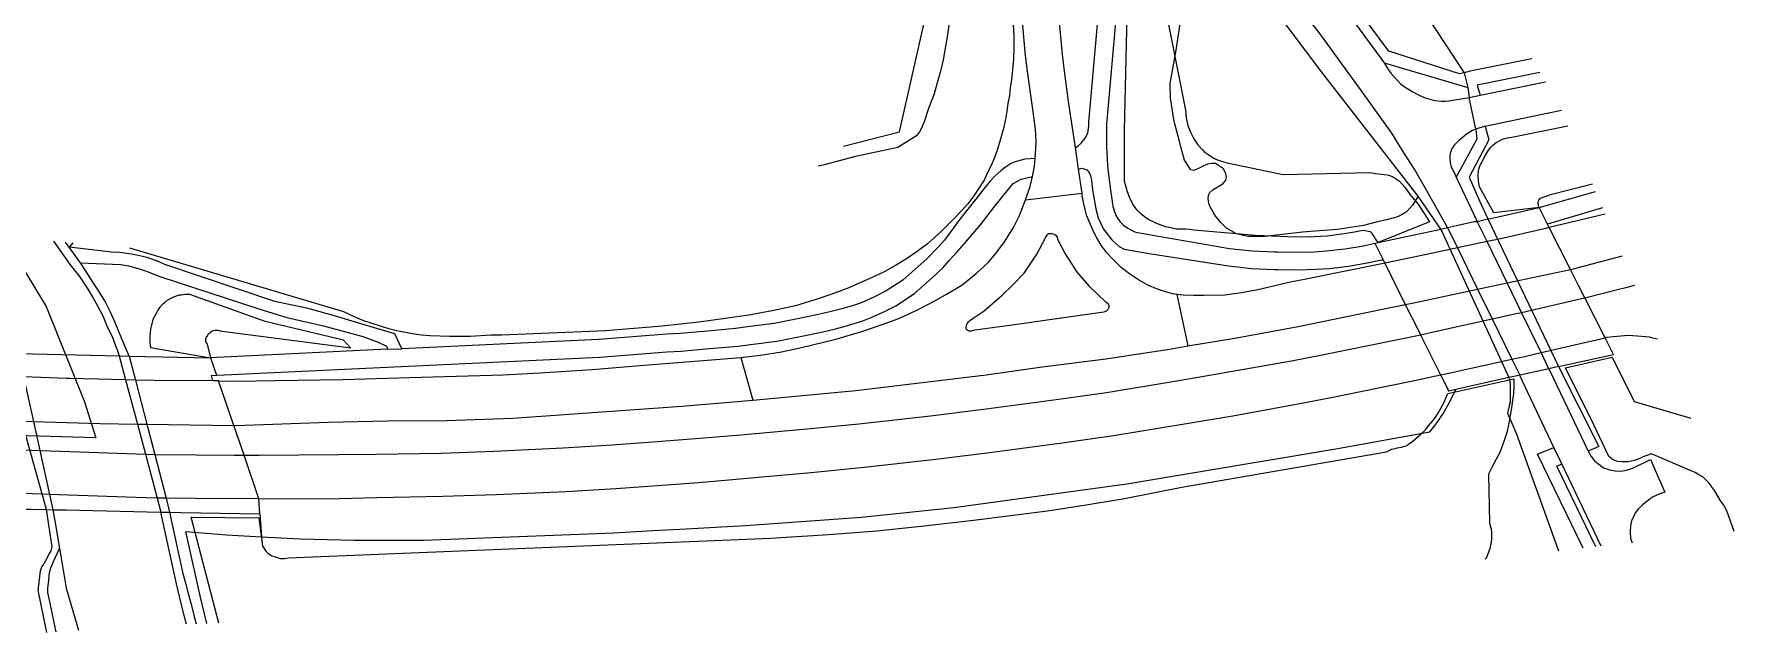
# Model space of a CAD drawing. Header units: millimetres. Extents: x 111502 to 977541, y 8702 to 1044108.
# Drawn here: x 973813.2 to 974101.5, y 472551.3 to 472653.2 of the extents above; entities that cross this region are included whole.
import ezdxf

# ---------------------------------------------------------------- set-up
doc = ezdxf.new("R2010")
doc.units = ezdxf.units.MM
doc.header["$LTSCALE"] = 0.25
doc.layers.add('X HVSS Site Background', color=8, linetype='Continuous')

# ---------------------------------------------------------------- blocks, each defined once
blk = doc.blocks.new('OS MAP')
at = {"layer": 'X HVSS Site Background'}
for points in [[(487761.1, 237196.2), (487761.2, 237194.25), (487761.2, 237192.25), (487761.15, 237190.3), (487760.8, 237186.8), (487760.6, 237185.5), (487760.5, 237184.15), (487760.2, 237182.8), (487760, 237181.5), (487759.8, 237180.15), (487759.5, 237178.8), (487758.8, 237176.2), (487758.4, 237174.9), (487757.95, 237173.65), (487757.4, 237172.4), (487756.8, 237171.2), (487756.15, 237169.8), (487755.25, 237168.45), (487754.4, 237167.15), (487753.4, 237165.8), (487752.35, 237164.6), (487751.2, 237163.4), (487748.9, 237161.1), (487746.55, 237159), (487744.8, 237157.7), (487743, 237156.45), (487741.15, 237155.3), (487739.2, 237154.25), (487737.2, 237153.3), (487733.2, 237151.5), (487731.15, 237150.75), (487728, 237149.65), (487724.2, 237148.5), (487720.2, 237147.6), (487716.25, 237146.9), (487712.25, 237146.3), (487707.8, 237145.7), (487701.6, 237145), (487692, 237144.25), (487674.4, 237143.5), (487672.6, 237143.5), (487669, 237143.3), (487667.25, 237143.25), (487665.5, 237143.25), (487662.2, 237143.4), (487660.75, 237143.5), (487659.2, 237143.75), (487656.6, 237144.25), (487655.2, 237144.6), (487653.8, 237145), (487652.4, 237145.45), (487651, 237145.95), (487649.6, 237146.5), (487647.6, 237147.45), (487611.3, 237158.24)], [(487757.75, 237242.8), (487751.8, 237204.4), (487751.35, 237202), (487750.95, 237200), (487750.6, 237198), (487750.2, 237196.1), (487749.9, 237194.1), (487749.2, 237190.2), (487748.75, 237188.25), (487748.2, 237186.3), (487747.7, 237184.4), (487746.8, 237182.1), (487746, 237179.7), (487745.5, 237178.5), (487745.2, 237178), (487744.7, 237177.3), (487741.55, 237175.3), (487734.35, 237173.8), (487729.05, 237172.4), (487728.03, 237172.14)], [(487764.83, 237173.48), (487764.9, 237174.2), (487765, 237176.3), (487764.9, 237178.45), (487764.6, 237180.5), (487764.4, 237182.2), (487763.6, 237187.8), (487763.2, 237190.95), (487762.7, 237196.6), (487762.6, 237198), (487762.5, 237202.3), (487762.5, 237206.6), (487762.7, 237209.45), (487763, 237213), (487763.55, 237216.75), (487764.2, 237221.15), (487764.8, 237222.8), (487765.4, 237225.5), (487765.9, 237228.3), (487766.2, 237231.1), (487766.55, 237235.65)], [(487771.64, 237175.35), (487770.75, 237181.25), (487770.5, 237183.15), (487769.75, 237188.7), (487769.4, 237191.65), (487768.9, 237197.25), (487768.8, 237198.4), (487768.6, 237202.5), (487768.7, 237206.75), (487768.9, 237209.15), (487769.2, 237212.5), (487769.6, 237215.9), (487770.35, 237220.3), (487770.91, 237223.51), (487771.4, 237229.36), (487771.98, 237230.95), (487772.72, 237232.5), (487774.44, 237234.22)], [(487771.64, 237175.35), (487772.13, 237175.62), (487772.61, 237176.05), (487773.31, 237176.91), (487773.76, 237177.78), (487773.95, 237178.96), (487773.95, 237179.65), (487776, 237203.3), (487776.3, 237204.8), (487776.6, 237206.45), (487777.4, 237209.5), (487777.87, 237211.37), (487778.19, 237213.06), (487778.42, 237214.28), (487778.82, 237215.66), (487779.33, 237217.16), (487779.92, 237218.43), (487780.81, 237220.12), (487781.91, 237221.83), (487783.3, 237223.42), (487784.44, 237224.45), (487785.46, 237225.38), (487787.3, 237227.15)], [(487779, 237203), (487776.95, 237179.3), (487776.9, 237178.75), (487776.95, 237175.5), (487777.1, 237172.25), (487777.15, 237171.7), (487777.55, 237168.5), (487777.95, 237165.8), (487778, 237165.3), (487778.15, 237164.8), (487778.3, 237164.4), (487778.7, 237163.5), (487779.2, 237162.8), (487779.5, 237162.45), (487779.8, 237162.15), (487780.55, 237161.65), (487780.95, 237161.4), (487781.75, 237161), (487782.2, 237160.9), (487797.8, 237158.2), (487801.6, 237157.8), (487805.4, 237157.65), (487805.95, 237157.65), (487809.1, 237157.6), (487812.2, 237157.65), (487814.2, 237157.8), (487817.4, 237158.15), (487820.5, 237158.65), (487822.43, 237159.08)], [(487732.31, 237175.53), (487741.8, 237178), (487747.95, 237205), (487744.93, 237219.8)], [(487829.75, 237167.1), (487828.84, 237165.54), (487827.79, 237164.41), (487826.31, 237163.56), (487824.63, 237163.09), (487822.68, 237162.65), (487820.51, 237162.12), (487816.1, 237161.41), (487811.49, 237161.08), (487810.17, 237160.99), (487803.85, 237160.22), (487800.88, 237160.23), (487798.95, 237160.68), (487797.26, 237161.63), (487796.29, 237162.61), (487795.32, 237163.85), (487794.31, 237165.6), (487794.14, 237166.7), (487794.21, 237167.16), (487794.4, 237167.61), (487795.01, 237168.2), (487796.66, 237169.16), (487797.16, 237169.77), (487797.25, 237170.22), (487797.18, 237170.84), (487796.74, 237171.73), (487795.41, 237172.64), (487794.76, 237172.63), (487794.03, 237172.5), (487793.42, 237172.23), (487792.85, 237171.93), (487792.12, 237171.6), (487791.66, 237171.42), (487791.25, 237171.55), (487790.16, 237173.17), (487789.72, 237174.8), (487789.14, 237177.01), (487788.42, 237179.71), (487787.76, 237183.69), (487787.72, 237186.18), (487788.73, 237191.85), (487789.39, 237196.29)], [(487829.75, 237167.1), (487813.6, 237187.9), (487798.9, 237207.45), (487790.8, 237218)], [(487837.55, 237188), (487836.8, 237187.8), (487824.8, 237191.65), (487816.95, 237202.3), (487812.5, 237207.9), (487810.95, 237209.9), (487810.35, 237210.65), (487810.1, 237211.5), (487810.1, 237211.8), (487810.15, 237212.3), (487810.2, 237212.4), (487811.55, 237214.1), (487811.9, 237214.5), (487812.5, 237215), (487813.8, 237216.3), (487814.9, 237217.75), (487815.8, 237218.7)], [(487823, 237159.2), (487822.6, 237159.8), (487822.4, 237160), (487822.3, 237160.25), (487822, 237160.75), (487821.7, 237161), (487820.4, 237161.25), (487819, 237160.95), (487817.2, 237160.7), (487814.35, 237160.3), (487811, 237160.1), (487807.6, 237160.15), (487802.2, 237160.4), (487791.75, 237161.3), (487791, 237161.4), (487790.3, 237161.45), (487788.8, 237161.5), (487788.1, 237161.65), (487786.95, 237161.9), (487785.3, 237162.5), (487784.8, 237162.75), (487784.2, 237163), (487783.75, 237163.3), (487783.3, 237163.65), (487782.7, 237164.15), (487782.2, 237164.65), (487781.8, 237165.15), (487781.4, 237165.7), (487780.8, 237166.9), (487780.4, 237167.95), (487780, 237169.6), (487779.95, 237171.3), (487779.95, 237175.4), (487780, 237178.2), (487780.5, 237200.2)], [(487783.8, 237214.5), (487790.4, 237181.4), (487790.4, 237180.75), (487790.6, 237179.5), (487790.8, 237178.9), (487791.2, 237177.8), (487791.75, 237176.8), (487792.1, 237176.3), (487792.4, 237175.8), (487793.2, 237174.95), (487793.6, 237174.5), (487794.1, 237174.2), (487795, 237173.6), (487795.6, 237173.3), (487796.1, 237173.1), (487796.6, 237172.95), (487797.4, 237172.75), (487806.9, 237170.75), (487821.6, 237171.1), (487822.55, 237170.9), (487823.55, 237170.8), (487824, 237170.75), (487824.5, 237170.7), (487824.95, 237170.6), (487825.6, 237170.3), (487826.6, 237169.6), (487827.5, 237168.6), (487828.4, 237167.3), (487829.75, 237165.7), (487831.7, 237162.7), (487823, 237159.2)], [(487808.3, 237211.8), (487808.3, 237211.3), (487808.4, 237210.65), (487808.7, 237209.95), (487808.9, 237209.6), (487809.1, 237209.3), (487810.1, 237208), (487811.7, 237206), (487812.8, 237204.6), (487814, 237203.15), (487816.3, 237200.15), (487824, 237189.7)], [(487834.75, 237161.75), (487831, 237168.4), (487829.15, 237171.65), (487827.2, 237174.7), (487825.3, 237177.75), (487821.2, 237183.5), (487819.1, 237186.4), (487813.1, 237194.65), (487807.3, 237202.15), (487806.75, 237202.9), (487804.7, 237205.5), (487803, 237207.67)], [(487828.5, 237201.8), (487829.4, 237200.5), (487837.55, 237188)], [(487824, 237189.7), (487838.2, 237185.5)], [(487824, 237189.7), (487824.35, 237189.1), (487824.75, 237188.5), (487825.15, 237187.95), (487825.6, 237187.4), (487826.3, 237186.65), (487826.8, 237186.15), (487827.4, 237185.65), (487828.75, 237184.8), (487829.7, 237184.3), (487830.8, 237183.8), (487831.35, 237183.65), (487832.55, 237183.3), (487833.75, 237183.2), (487834.35, 237183.2), (487834.95, 237183.25), (487838.45, 237183.8)], [(487849.04, 237190.39), (487838.6, 237188.25), (487837.55, 237188)], [(487837.55, 237188), (487838.2, 237185.5)], [(487838.2, 237185.5), (487838.45, 237183.8)], [(487850.42, 237188.05), (487839.8, 237185.9), (487840.3, 237184.2)], [(487840.3, 237184.2), (487851.35, 237186.46)], [(487838.45, 237183.8), (487840.3, 237184.2)], [(487839.55, 237178.45), (487838.45, 237183.8)], [(487841.15, 237178.95), (487841.66, 237179.06), (487843.8, 237179.5), (487854.07, 237181.67)], [(487839.55, 237178.45), (487839, 237178.2), (487838, 237177.6), (487837.55, 237177.25), (487836.95, 237176.75), (487836.7, 237176.5), (487836.4, 237176.25), (487836.15, 237176), (487835.9, 237175.7), (487835.7, 237175.45), (487835.5, 237175.15), (487835.3, 237174.65), (487835.2, 237174.3), (487835.15, 237173.9), (487835.15, 237173.5), (487835.2, 237172.8), (487835.4, 237172), (487835.55, 237171.7), (487835.9, 237171.1), (487836.2, 237170.3)], [(487839.55, 237178.45), (487839.7, 237176.75), (487836.2, 237170.3)], [(487841.15, 237178.95), (487841.75, 237176.65), (487838.4, 237170.3), (487840.2, 237166.3), (487841.6, 237163.25)], [(487841.15, 237178.95), (487839.55, 237178.45)], [(487850.3, 237165.15), (487842.6, 237164.25), (487840.2, 237168.65), (487840, 237169.65), (487839.95, 237170.5), (487840, 237171.45), (487840.2, 237172), (487840.35, 237172.45), (487840.55, 237172.8), (487840.95, 237173.65), (487841.35, 237174.3), (487841.7, 237174.9), (487842.1, 237175.4), (487842.5, 237175.8), (487843, 237176.2), (487844.1, 237176.75), (487844.9, 237176.95), (487845.35, 237177), (487855.18, 237179.02)], [(487772.19, 237171.66), (487771.64, 237175.35)], [(487764.83, 237173.48), (487763.07, 237173.36), (487761.81, 237173.03), (487761.27, 237172.85), (487760.63, 237172.54), (487759.79, 237172.01), (487759, 237171.38), (487758.05, 237170.53), (487757.18, 237169.6), (487756.37, 237168.6), (487755.58, 237167.59), (487754.78, 237166.58), (487752.05, 237163.15), (487749.45, 237159.63), (487748.35, 237158.4), (487746.5, 237156.5), (487742.4, 237152.8), (487741.4, 237152.2), (487739.55, 237151), (487737.6, 237150), (487735.6, 237149.1), (487734.55, 237148.7), (487732.25, 237148), (487730, 237147.45), (487727.8, 237146.95), (487724.55, 237146.25), (487720.55, 237145.5), (487716.5, 237144.95), (487714, 237144.65), (487709.25, 237144.2), (487704.6, 237143.8), (487702.35, 237143.65), (487690.8, 237142.75), (487657.4, 237141.2)], [(487764.35, 237170.39), (487764.5, 237171), (487764.7, 237172.1), (487764.83, 237173.48)], [(487772.19, 237171.66), (487772.75, 237171.8), (487773.23, 237171.66), (487773.58, 237171.52), (487773.96, 237171.07), (487774.19, 237170.55), (487774.37, 237169.81), (487774.55, 237168.15), (487775.1, 237164.9), (487775.49, 237163.37), (487776.39, 237161.49), (487777.8, 237159.68), (487779.05, 237158.52), (487779.9, 237158.07), (487784.16, 237157.36), (487797.6, 237155.25), (487801.5, 237154.8), (487805.35, 237154.65), (487806, 237154.65), (487809.2, 237154.6), (487812.5, 237154.7), (487814.75, 237154.8), (487817.95, 237155.2), (487821.1, 237155.75), (487823.55, 237156.25), (487823.82, 237156.3)], [(487772.8, 237167.6), (487772.19, 237171.66)], [(487626.02, 237136.69), (487626.08, 237136.69), (487691, 237139.75), (487702.35, 237140.65), (487704.8, 237140.8), (487709.6, 237141.25), (487714.4, 237141.65), (487717, 237142), (487721, 237142.5), (487724.95, 237143.25), (487728.6, 237144), (487730.95, 237144.6), (487733.25, 237145.2), (487735.6, 237145.95), (487737, 237146.5), (487739.15, 237147.45), (487741.2, 237148.5), (487743.15, 237149.75), (487744.4, 237150.65), (487747.35, 237153.2), (487749.2, 237155), (487750.25, 237156.15), (487751.61, 237157.66), (487753.2, 237159.46), (487755.54, 237162.23), (487758, 237165.35), (487761.1, 237169.2), (487761.84, 237169.63), (487762.44, 237169.96), (487764.35, 237170.39)], [(487763.2, 237166.45), (487763.95, 237168.7), (487764.35, 237170.39)], [(487836.2, 237170.3), (487839.8, 237162.8)], [(487859.34, 237169.1), (487852, 237167.25), (487851.6, 237167.1), (487851.4, 237167), (487851.2, 237166.95), (487850.8, 237166.8), (487850.6, 237166.75), (487850.4, 237166.65), (487850.3, 237166.5), (487850.2, 237166.4), (487850.1, 237166.15), (487850, 237165.95), (487850.1, 237165.75), (487850.1, 237165.5), (487850.3, 237165.15)], [(487714.9, 237139.7), (487718.25, 237140.1), (487721.8, 237140.65), (487725.2, 237141.4), (487731, 237142.8), (487735.6, 237144.15), (487740, 237145.7), (487741.8, 237146.4), (487744.9, 237147.8), (487747.95, 237149.4), (487749.8, 237150.45), (487752.4, 237152), (487754.8, 237153.95), (487755.4, 237154.45), (487756.95, 237155.95), (487758.35, 237157.6), (487759.6, 237159.3), (487760.5, 237160.7), (487760.8, 237161.2), (487761.2, 237161.9), (487762.15, 237163.8), (487762.35, 237164.25), (487763.2, 237166.45)], [(487763.2, 237166.45), (487772.8, 237167.6)], [(487788.84, 237150.42), (487788.2, 237150.5), (487787.35, 237150.75), (487785.6, 237151.3), (487783.95, 237152), (487782.35, 237152.9), (487780.8, 237153.9), (487779.4, 237155), (487778.1, 237156.3), (487776.95, 237157.5), (487776.6, 237158), (487776.2, 237158.5), (487775.3, 237160), (487774.7, 237161.1), (487774, 237162.75), (487773.6, 237163.75), (487773.15, 237165.5), (487772.8, 237167.2), (487772.8, 237167.6)], [(487833.6, 237161.5), (487829.75, 237167.1)], [(487850.3, 237165.15), (487859.85, 237167.88)], [(487834.75, 237161.75), (487836.3, 237162.1), (487839.3, 237162.75), (487839.8, 237162.8)], [(487839.8, 237162.8), (487841.6, 237163.25)], [(487851.95, 237137.8), (487850.61, 237140.55), (487847.3, 237147.36), (487844.87, 237152.37), (487841.47, 237159.37), (487839.8, 237162.8)], [(487841.6, 237163.25), (487842.1, 237163.3), (487850.3, 237165.15)], [(487841.6, 237163.25), (487853.6, 237138.2)], [(487851.72, 237162.33), (487850.3, 237165.15)], [(487861.03, 237165.08), (487851.72, 237162.33)], [(487861.48, 237164.01), (487852.01, 237161.76)], [(487589.85, 237160.27), (487597.13, 237148.38), (487603.6, 237132.21), (487605.54, 237126.07), (487584.2, 237126.72), (487558.34, 237128.01), (487522.45, 237129.63), (487496.59, 237130.6), (487460.39, 237130.92), (487429.67, 237129.3), (487403.49, 237128.01), (487374.39, 237125.1), (487352.09, 237122.84), (487329.78, 237118.96), (487309.74, 237115.4), (487294.22, 237108.29), (487270.4, 237092.65)], [(487762.95, 237154), (487763.88, 237155.35), (487765.1, 237157.23), (487766.6, 237160.01), (487766.93, 237160.58), (487767.08, 237160.72), (487767.66, 237160.76), (487768.06, 237160.63), (487768.41, 237160.38), (487768.58, 237160.11), (487768.61, 237159.78), (487769.89, 237157.28), (487771.96, 237154.1), (487773.97, 237151.82), (487776.74, 237149.15), (487777.05, 237148.97), (487777.29, 237148.72), (487777.35, 237148.33), (487777.28, 237148.07), (487777.14, 237147.84), (487776.84, 237147.56), (487776.47, 237147.38), (487764.9, 237145.78), (487764.8, 237145.75), (487764.2, 237145.65), (487754.25, 237144.3), (487754, 237144.2), (487753.6, 237144.2), (487753.4, 237144.3), (487753.2, 237144.45), (487753.15, 237144.65), (487753.15, 237144.8), (487753.2, 237145), (487753.25, 237145.4), (487753.4, 237145.6), (487753.5, 237145.75), (487753.75, 237146), (487754.15, 237146.25), (487756.15, 237147.65), (487758, 237149.2), (487759.25, 237150.3), (487761, 237152), (487762.95, 237154)], [(487823, 237159.2), (487833.6, 237161.5)], [(487852.01, 237161.76), (487850.9, 237161.5), (487843.5, 237159.8), (487841.47, 237159.37), (487836.44, 237158.3), (487830.1, 237156.95), (487824.12, 237155.7)], [(487833.6, 237161.5), (487834.75, 237161.75)], [(487833.6, 237161.5), (487845.15, 237136.3)], [(487834.75, 237161.75), (487836.44, 237158.3), (487839.86, 237151.31), (487842.33, 237146.25), (487845.67, 237139.43), (487847, 237136.7)], [(487852.01, 237161.76), (487851.72, 237162.33)], [(487855.6, 237154.65), (487852.01, 237161.76)], [(487598.33, 237159.46), (487601.2, 237155.45), (487602.75, 237153.45), (487604.15, 237151.3), (487605, 237149.9), (487605.8, 237148.45), (487606.7, 237146.8), (487607.4, 237145.1), (487608.35, 237143.1), (487609.15, 237141), (487609.5, 237140)], [(487601, 237158.4), (487600.5, 237159.1), (487600.35, 237159.27)], [(487601.65, 237159.15), (487601, 237158.4)], [(487657.4, 237141.2), (487656.25, 237143.7), (487651.25, 237145.2), (487646.2, 237146.7), (487641.55, 237148), (487637.75, 237148.8), (487635.9, 237149.2), (487617.25, 237155.5), (487616.25, 237155.95), (487614.25, 237156.65), (487612.7, 237157), (487611.6, 237157.25), (487609.55, 237157.5), (487608.2, 237157.6), (487601, 237158.4)], [(487602.95, 237155.75), (487601, 237158.4)], [(487822.43, 237159.08), (487823, 237159.2)], [(487822.43, 237159.08), (487823.82, 237156.3)], [(487855.6, 237154.65), (487856.3, 237154.8), (487864.43, 237156.98)], [(487611.2, 237139.95), (487609.9, 237143), (487608.75, 237145.75), (487607.95, 237147.5), (487607.05, 237149.3), (487606.05, 237150.95), (487605.05, 237152.5), (487604, 237154.15), (487602.95, 237155.75)], [(487602.95, 237155.75), (487609.7, 237155.5), (487611.05, 237155.25), (487612.15, 237155), (487613.95, 237154.4), (487616.4, 237153.45), (487633.2, 237147.95), (487637.9, 237146.5), (487644.15, 237145.1), (487650.8, 237143.3), (487653.4, 237142.3), (487654.8, 237141.65), (487655, 237141.1)], [(487824.12, 237155.7), (487823.9, 237155.65), (487812.15, 237153.3), (487810.8, 237153), (487808.1, 237152.5), (487802.6, 237151.2), (487799.8, 237150.7), (487797, 237150.3), (487793.4, 237150.2), (487791.7, 237150.2), (487789.9, 237150.3), (487788.84, 237150.42)], [(487823.82, 237156.3), (487824.12, 237155.7)], [(487824.12, 237155.7), (487827.6, 237148.71)], [(487827.6, 237148.71), (487828.75, 237148.95), (487839.86, 237151.31), (487844.87, 237152.37), (487855.6, 237154.65)], [(487858.03, 237149.84), (487856.97, 237151.93), (487855.6, 237154.65)], [(487858.03, 237149.84), (487863.6, 237151.25), (487865.01, 237151.6), (487866.52, 237151.98)], [(487648.8, 237141.3), (487647.55, 237142.65), (487634.25, 237145.8), (487621.5, 237150.4), (487620.6, 237150.4), (487620.05, 237150.3), (487619.6, 237150.3), (487618.8, 237150), (487618.35, 237149.8), (487617.6, 237149.4), (487617.2, 237149), (487616.8, 237148.65), (487616.4, 237148.25), (487616.05, 237147.75), (487615.8, 237147.3), (487615.5, 237146.65), (487615.2, 237146.15), (487614.8, 237144.5), (487614.7, 237143.4), (487614.7, 237142.25), (487614.8, 237141.4), (487625, 237139.65)], [(487788.84, 237150.42), (487790.71, 237141.67)], [(487790.71, 237141.67), (487798.7, 237143), (487809.4, 237144.95), (487827.6, 237148.71)], [(487827.6, 237148.71), (487829.75, 237144.42), (487830.18, 237143.55)], [(487830.18, 237143.55), (487832.6, 237144.1), (487842.33, 237146.25), (487846.15, 237147.1), (487847.3, 237147.36), (487857.5, 237149.7), (487858.03, 237149.84)], [(487861.47, 237143.04), (487858.03, 237149.84)], [(487648.8, 237141.3), (487626.95, 237144.1), (487626.7, 237144.2), (487626.5, 237144.25), (487626.2, 237144.3), (487625.75, 237144.3), (487625.5, 237144.25), (487625.25, 237144.15), (487624.95, 237143.95), (487624.8, 237143.8), (487624.6, 237143.7), (487624.4, 237143.3), (487624.25, 237143.2), (487624.15, 237142.8), (487624.15, 237142.65), (487624.2, 237142.25), (487624.4, 237142), (487625, 237139.65)], [(487630.66, 237123.15), (487633.25, 237123.15), (487646.75, 237123.25), (487653, 237123.3), (487664.15, 237123.5), (487673, 237123.8), (487684.8, 237124.4), (487693.05, 237124.9), (487700, 237125.4), (487707.2, 237125.95), (487714.9, 237126.6), (487726.75, 237127.65), (487734.95, 237128.45), (487747.05, 237129.8), (487756.5, 237131), (487768.4, 237132.6), (487776.9, 237133.8), (487789.2, 237135.8), (487797, 237137.15), (487808.3, 237139.15), (487813.5, 237140.15), (487829.95, 237143.5), (487830.18, 237143.55)], [(487830.18, 237143.55), (487833.57, 237136.77)], [(487833.57, 237136.77), (487834.2, 237136.9), (487845.67, 237139.43), (487847.8, 237139.9), (487850.61, 237140.55), (487859, 237142.5), (487860.3, 237142.75), (487861.47, 237143.04)], [(487870.36, 237142.83), (487869.6, 237143), (487869, 237143.15), (487866.97, 237143.32), (487865.4, 237143.45), (487863.55, 237143.3), (487861.7, 237143.1), (487861.47, 237143.04)], [(487862.9, 237140.2), (487861.93, 237142.13), (487861.47, 237143.04)], [(487597.14, 237113.93), (487589.75, 237140.45)], [(487592.4, 237140.4), (487593.28, 237136.41), (487594.95, 237128.85), (487596.03, 237123.94), (487597.68, 237116.46), (487598.25, 237113.9)], [(487592.4, 237140.4), (487609.5, 237140)], [(487609.5, 237140), (487610.59, 237135.92), (487612.58, 237128.41), (487613.94, 237123.31), (487615.92, 237115.88), (487616.55, 237113.5)], [(487609.5, 237140), (487611.2, 237139.95)], [(487611.2, 237139.95), (487625, 237139.65)], [(487611.2, 237139.95), (487612.25, 237135.88), (487614.19, 237128.39), (487615.52, 237123.28), (487617.44, 237115.86), (487618.05, 237113.5)], [(487655, 237141.1), (487625, 237139.65)], [(487625, 237139.65), (487626.02, 237136.69)], [(487626.34, 237135.74), (487629.5, 237135.7), (487635.9, 237135.8), (487647.4, 237136), (487658.8, 237136.3), (487674.6, 237136.75), (487680.8, 237137.1), (487689.7, 237137.65), (487698.5, 237138.4), (487714.9, 237139.7)], [(487655, 237141.1), (487657.4, 237141.2)], [(487714.9, 237139.7), (487716.95, 237132.45)], [(487716.95, 237132.45), (487734.4, 237134.1), (487756.5, 237136.8), (487766, 237138.15), (487776.8, 237139.5), (487787.6, 237141.15), (487790.71, 237141.67)], [(487853.6, 237138.2), (487854.6, 237138.4), (487862.4, 237140.1), (487862.9, 237140.2)], [(487883.34, 237110.22), (487882.1, 237113.7), (487881.6, 237114.65), (487881, 237115.5), (487879.95, 237117.25), (487879.6, 237117.7), (487879.35, 237118.1), (487879, 237118.5), (487878.1, 237119.4), (487877.6, 237119.7), (487877.2, 237119.95), (487876.75, 237120.2), (487876.2, 237120.45), (487869.35, 237123.4), (487867.75, 237122.8), (487867.35, 237122.6), (487866.9, 237122.4), (487866.4, 237122.25), (487865.4, 237122), (487864.3, 237122), (487863.6, 237122.1), (487863.3, 237122.2), (487862.95, 237122.3), (487862.6, 237122.5), (487862.1, 237122.9), (487859.55, 237128.3), (487854.75, 237137.95), (487862.7, 237139.75)], [(487862.7, 237139.75), (487866.4, 237132.25), (487876, 237129.4)], [(487625.35, 237135.75), (487615.35, 237135.8), (487612.25, 237135.88), (487610.59, 237135.92), (487601.15, 237136.15), (487600.6, 237136.15), (487593.28, 237136.41), (487579.7, 237136.9), (487575.46, 237137.09)], [(487625.35, 237135.75), (487625.15, 237136.65), (487626.02, 237136.69)], [(487633.2, 237115.75), (487646.8, 237115.8), (487653.2, 237115.95), (487664.4, 237116.2), (487673.4, 237116.45), (487685.25, 237117), (487693.7, 237117.5), (487707.8, 237118.5), (487727.4, 237120.25), (487735.8, 237121.1), (487748, 237122.45), (487757.55, 237123.65), (487769.4, 237125.25), (487778.1, 237126.5), (487790.5, 237128.5), (487798.35, 237129.8), (487809.7, 237131.9), (487815, 237132.9), (487828.6, 237135.7), (487833.57, 237136.77)], [(487833.57, 237136.77), (487834.95, 237134)], [(487847, 237136.7), (487846.55, 237136.6), (487845.15, 237136.3)], [(487851.95, 237137.8), (487847, 237136.7)], [(487852.8, 237124.45), (487847.4, 237135.8), (487847, 237136.7)], [(487853.6, 237138.2), (487851.95, 237137.8)], [(487851.95, 237137.8), (487852.75, 237136.15), (487858.6, 237123.8)], [(487853.6, 237138.2), (487860.4, 237124.6), (487858.6, 237123.8)], [(487626.34, 237135.74), (487625.35, 237135.75)], [(487628.93, 237128.2), (487626.34, 237135.74)], [(487633.2, 237112.5), (487633.8, 237107.7), (487634.4, 237106.8), (487634.75, 237106.5), (487635.05, 237106.3), (487635.4, 237106.1), (487635.75, 237105.95), (487636.8, 237105.65), (487637.55, 237105.65), (487638.15, 237105.75), (487711.8, 237108.75), (487719.95, 237109.1), (487729.8, 237109.7), (487737.95, 237110.3), (487746, 237111.15), (487754.35, 237112.15), (487766.9, 237113.7), (487773.5, 237114.7), (487780, 237115.8), (487789.7, 237117.7), (487824.4, 237123.7), (487824.95, 237124), (487825.2, 237124.15), (487825.95, 237124.3), (487826.2, 237124.4), (487826.95, 237124.5), (487827.3, 237124.6), (487827.9, 237124.8), (487828.15, 237125), (487828.9, 237125.5), (487830.3, 237126.75), (487830.95, 237127.4), (487831.55, 237128.1), (487832.2, 237128.9), (487832.75, 237129.65), (487833.2, 237130.4), (487834.15, 237132), (487834.8, 237133.6)], [(487633.63, 237109.32), (487640.2, 237108.95), (487649.4, 237108.75), (487661.15, 237108.75), (487693.35, 237110), (487700, 237110.4), (487704.55, 237110.6), (487715.7, 237111.2), (487735.35, 237112.65), (487751.05, 237114.3), (487780.35, 237118.3), (487815.8, 237124.25), (487831.75, 237127.1), (487832.5, 237128), (487833.2, 237129), (487834, 237130.2), (487835.2, 237132.3), (487836.15, 237134.3)], [(487834.8, 237133.6), (487845.5, 237136), (487846, 237136.1), (487846, 237134.8), (487845.95, 237133.6), (487845.8, 237132.4), (487845.6, 237131.15), (487845.4, 237129.95), (487845.1, 237128.25), (487844.8, 237127), (487844.4, 237125.8), (487844, 237124.7), (487843.55, 237123.5), (487843, 237122.45), (487842.4, 237121.3), (487841.7, 237119.95), (487841.9, 237111.7), (487842, 237111.15), (487842.15, 237110.65), (487842.2, 237110.1), (487842.2, 237109), (487842.15, 237108.45), (487841.95, 237107.3), (487841.35, 237105.8), (487841.16, 237105.53)], [(487836.15, 237134.3), (487834.95, 237134)], [(487845.15, 237136.3), (487836.15, 237134.3)], [(487845.15, 237136.3), (487845.3, 237135.65), (487845.4, 237135), (487845.4, 237132.8), (487845.35, 237132.15), (487845.2, 237131.5), (487844.9, 237130.25), (487846.4, 237126.9)], [(487628.93, 237128.2), (487629.2, 237128.2), (487645, 237128.75), (487655, 237128.95), (487665, 237129), (487676.25, 237129.4), (487704.9, 237131.45), (487716.95, 237132.45)], [(487578.21, 237129.31), (487578.4, 237129.3), (487590.2, 237129), (487594.95, 237128.85), (487606.2, 237128.5), (487612.58, 237128.41), (487613.2, 237128.4), (487614.19, 237128.39), (487628.93, 237128.2)], [(487630.66, 237123.15), (487628.93, 237128.2)], [(487846.4, 237126.9), (487853.59, 237106.91)], [(487579.86, 237124.61), (487582.95, 237124.45), (487584.75, 237124.4), (487596.03, 237123.94), (487599.6, 237123.8), (487613.94, 237123.31), (487614.2, 237123.3), (487615.52, 237123.28), (487622.55, 237123.2), (487629, 237123.15), (487630.66, 237123.15)], [(487633.2, 237115.75), (487630.66, 237123.15)], [(487857.74, 237107.37), (487850, 237123.3), (487852.8, 237124.45)], [(487854.15, 237121.7), (487852.8, 237124.45)], [(487858.6, 237123.8), (487859.1, 237122.95), (487859.7, 237122.2), (487860.4, 237121.6), (487861.2, 237121), (487862.1, 237120.7), (487862.2, 237120.65), (487863.2, 237120.5), (487864.15, 237120.45), (487865.1, 237120.6), (487866.3, 237121), (487869.2, 237122.4), (487871.6, 237116.9), (487870.5, 237116.5), (487869.4, 237115.95), (487868.55, 237115.3), (487867.8, 237114.7), (487867.1, 237114), (487866.5, 237113.25), (487866.1, 237112.3), (487866, 237112.25), (487865.8, 237111.2), (487865.75, 237110.1), (487865.8, 237109), (487866.05, 237108.29)], [(487859.89, 237107.61), (487853.3, 237121.3), (487854.15, 237121.7)], [(487860.8, 237107.71), (487854.15, 237121.7)], [(487633.2, 237115.75), (487622.4, 237115.8), (487617.44, 237115.86), (487615.92, 237115.88), (487614, 237115.9), (487599.25, 237116.4), (487597.68, 237116.46), (487584.4, 237117), (487582.55, 237117)], [(487582.4, 237114.25), (487593.2, 237114), (487594.5, 237114), (487597.14, 237113.93)], [(487597.25, 237093.08), (487595.75, 237100.27), (487595.79, 237100.63), (487596.17, 237103.56), (487596.4, 237104.19), (487596.61, 237104.52), (487597.06, 237105.3), (487597.62, 237106.35), (487597.95, 237106.93), (487598.1, 237107.58), (487597.14, 237113.93)], [(487597.14, 237113.93), (487598.25, 237113.9)], [(487598.25, 237113.9), (487598.56, 237113.89), (487599.7, 237113.87), (487600.43, 237113.85), (487616.55, 237113.5)], [(487598.25, 237113.9), (487598.63, 237111.66), (487599.36, 237107.31)], [(487620.92, 237094.47), (487620.75, 237095.1), (487619.95, 237098.2), (487619.2, 237101.3), (487616.55, 237113.5)], [(487616.55, 237113.5), (487618.05, 237113.5)], [(487618.05, 237113.5), (487620, 237113.45), (487633.35, 237113.2)], [(487618.05, 237113.5), (487620.25, 237103.3), (487620.7, 237101.65), (487621.15, 237099.9), (487621.7, 237097.9), (487622.2, 237095.8), (487622.53, 237094.53)], [(487633.35, 237113.2), (487633.2, 237115.75)], [(487626.41, 237094.68), (487621.7, 237112.65), (487633.2, 237112.5)], [(487633.35, 237113.2), (487633.63, 237109.32)], [(487624.33, 237094.6), (487623.2, 237099.3), (487620.8, 237110.2), (487627.7, 237109.65), (487633.63, 237109.32)], [(487598.79, 237093.19), (487598.5, 237094.5), (487598, 237097), (487597.41, 237099.85), (487597.4, 237100.6), (487597.48, 237101.36), (487597.69, 237103.23), (487597.9, 237104.04), (487598.35, 237105.13), (487599.36, 237107.31)], [(487599.36, 237107.31), (487599.59, 237106), (487600.5, 237100.6), (487602.57, 237093.46)]]:
    blk.add_lwpolyline(points, dxfattribs=at)

msp = doc.modelspace()

# ---------------------------------------------------------------- block references
at = {"lineweight": 0}
msp.add_blockref('OS MAP', (486218.2, 235458.61), dxfattribs=at)

doc.saveas('drawing.dxf')
